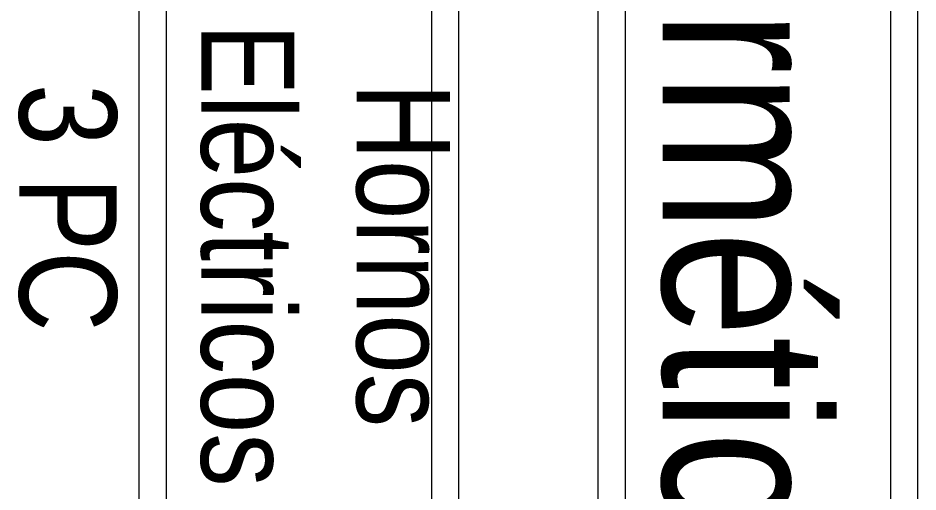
# Model space of a CAD drawing. Header units: metres. Extents: x 0 to 8715937, y -236336 to 216.
# Drawn here: x 131.09 to 132.722, y 83.503 to 84.363 of the extents above; entities that cross this region are included whole.
import ezdxf

# ---------------------------------------------------------------- set-up
doc = ezdxf.new("R2010")
doc.units = ezdxf.units.M
doc.header["$MEASUREMENT"] = 0
for name, color, linetype in [('0-BLOCK-EQUIPAMIENTO', 7, 'Continuous'), ('AAA CONECT', 3, 'Continuous'), ('AAA LARG', 1, 'Continuous'), ('TEXTO', 7, 'Continuous')]:
    doc.layers.add(name, color=color, linetype=linetype)
doc.styles.add('AR', font='arial.ttf')

# ---------------------------------------------------------------- blocks, each defined once
blk = doc.blocks.new('larguero 2.3')
at = {"layer": 'AAA LARG', "lineweight": 5}
for p, q in [((-0.0518, -0.0032), (-0.0518, -2.2932)), ((-0.0018, -2.2932), (-0.0018, -0.0032))]:
    blk.add_line(p, q, dxfattribs=at)
blk = doc.blocks.new('DPM-EQUIPAMIENTO')
at = {"layer": 'AAA CONECT', "rotation": 180}
for p in [(43.5871, 82.8491), (44.4198, 82.8491)]:
    blk.add_blockref('larguero 2.3', p, dxfattribs=at)
at = {"layer": 'AAA CONECT'}
for p in [(44.1714, 85.1466), (45.0041, 85.1466)]:
    blk.add_blockref('larguero 2.3', p, dxfattribs=at)

msp = doc.modelspace()

# ---------------------------------------------------------------- linework, layer by layer
at = {"layer": 'AAA LARG', "lineweight": 5}
for p, q in [((131.3089, 85.1423), (131.3089, 82.8523)), ((131.3589, 82.8523), (131.3589, 85.1423)), ((131.8396, 85.1434), (131.8396, 82.8534)), ((131.8896, 82.8534), (131.8896, 85.1434)), ((132.1416, 85.1423), (132.1416, 82.8523)), ((132.1916, 82.8523), (132.1916, 85.1423)), ((132.6723, 85.1434), (132.6723, 82.8534)), ((132.7223, 82.8534), (132.7223, 85.1434))]:
    msp.add_line(p, q, dxfattribs=at)

# ---------------------------------------------------------------- block references
at = {"layer": '0-BLOCK-EQUIPAMIENTO'}
msp.add_blockref('DPM-EQUIPAMIENTO', (87.72, 0), dxfattribs=at)

# ---------------------------------------------------------------- texts
at = {"layer": 'TEXTO', "ltscale": 0.1, "attachment_point": 1, "rotation": 270, "style": 'AR'}
for s, insert, char_height in [('\\pi1.1915;{\\fArial Narrow|b0|i0|c0|p34;Herméticos}', (132.5589, 86.0071), 0.300033), ('\\pi1.7395;{\\fArial Narrow|b0|i0|c0|p34;Hornos\\P\\pi1.6321;Eléctricos}', (131.873, 85.9846), 0.169146), ('{\\fArial Narrow|b0|i0|c0|p34;3 PC}', (131.2685, 84.2433), 0.176497)]:
    msp.add_mtext_dynamic_manual_height_columns(s, width=4.08123, gutter_width=12.5, heights=[0], dxfattribs=dict(at, insert=insert, char_height=char_height))

doc.saveas('drawing.dxf')
